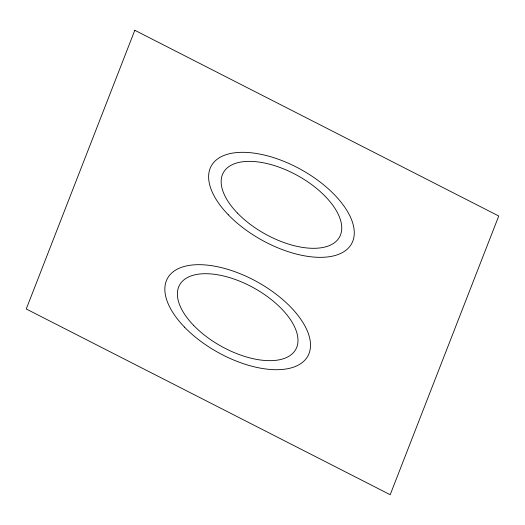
<?xml version="1.0" encoding="UTF-8"?>
<svg xmlns="http://www.w3.org/2000/svg" width="525" height="525" viewBox="0 0 525 525"><rect width="100%" height="100%" fill="white"/><g stroke="black" fill="none" stroke-linecap="round" stroke-linejoin="round"><path stroke-width="0.79" d="M134.807 30.286L26.25 308.989L390.193 494.714L498.75 216.011L134.807 30.286M184.518 327.141A80.22 40.353 29 0 0 307.381 356.862A80.22 40.353 29 0 0 221.137 267.553A80.22 40.353 29 0 0 184.518 327.141M193.666 325.428A66.413 33.41 29 0 0 295.385 350.037A66.413 33.41 29 0 0 223.985 276.091A66.413 33.41 29 0 0 193.666 325.428M228.283 214.784A80.22 40.353 29 0 0 351.146 244.506A80.22 40.353 29 0 0 264.902 155.197A80.22 40.353 29 0 0 228.283 214.784M237.431 213.071A66.413 33.41 29 0 0 339.15 237.681A66.413 33.41 29 0 0 267.75 163.741A66.413 33.41 29 0 0 237.431 213.071"/></g></svg>
